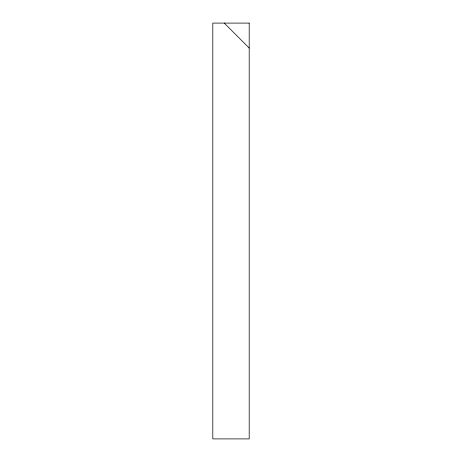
<?xml version="1.0" encoding="UTF-8"?>
<svg xmlns="http://www.w3.org/2000/svg" width="462" height="462" viewBox="0 0 462 462"><rect width="100%" height="100%" fill="white"/><g stroke="black" fill="none" stroke-linecap="round" stroke-linejoin="round"><path stroke-width="0.69" d="M224.243 23.1L249.191 48.048M249.191 23.1L212.809 23.1L212.809 438.9L249.191 438.9L249.191 23.1"/></g></svg>
